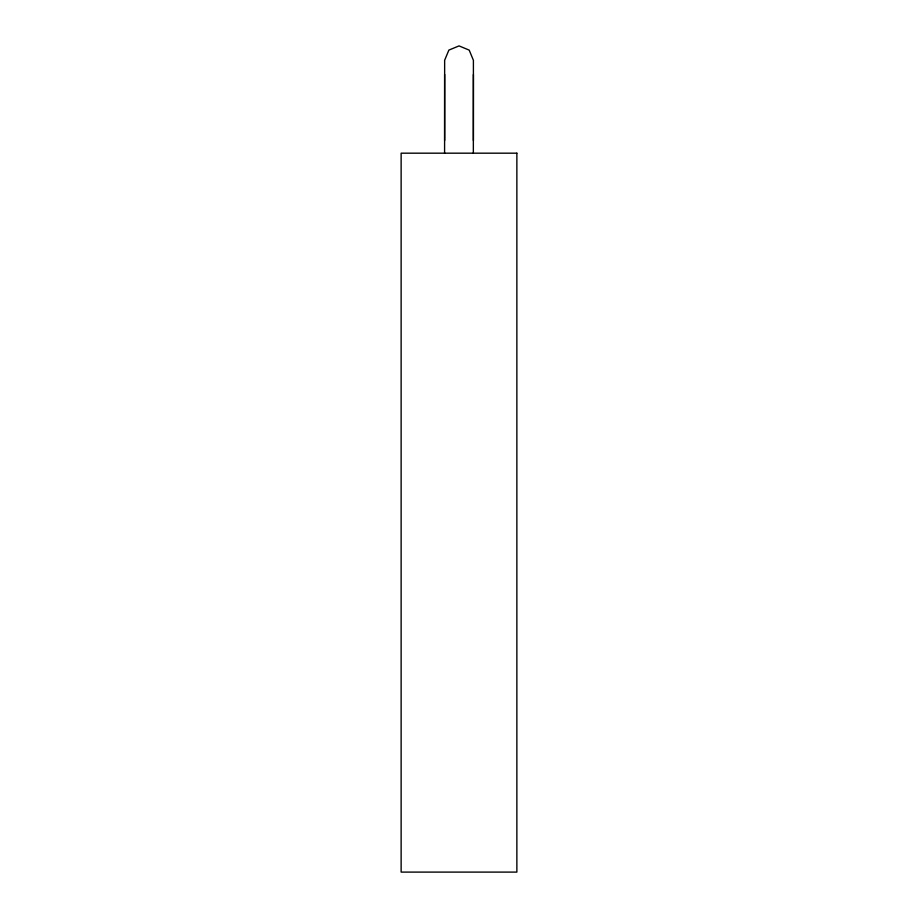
<?xml version="1.0" encoding="UTF-8"?>
<svg xmlns="http://www.w3.org/2000/svg" width="918" height="918" viewBox="0 0 918 918"><rect width="100%" height="100%" fill="white"/><g stroke="black" fill="none" stroke-linecap="round" stroke-linejoin="round"><path stroke-width="1.38" d="M444.645 74.45L444.587 153.34M473.401 74.507L473.344 153.375M473.401 140.454L473.401 60.301L469.201 50.123L459.046 45.9L448.868 50.1L444.645 60.255L444.645 140.431M516.868 153.18L401.132 153.18L401.132 872.1L516.868 872.1L516.868 153.18"/></g></svg>
